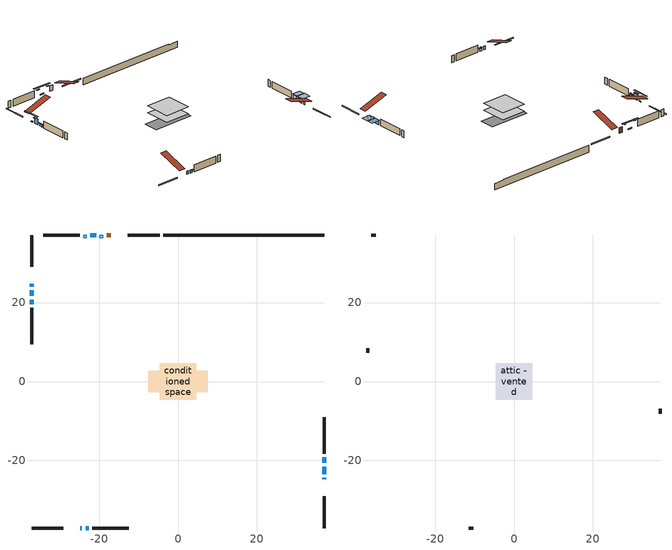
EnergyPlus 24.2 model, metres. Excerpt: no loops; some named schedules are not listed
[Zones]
conditioned space
 floor adiabatic (AdiabaticFloorConstruction): -4.67,-4.67 -4.67,4.67 4.67,4.67 4.67,-4.67 z0.43
 floor foundation (Slab1 construction): -7.54,-2.68 -7.54,2.68 7.54,2.68 7.54,-2.68 z-2.01
 wall outside (RimJoist1 construction): -4.67,37.1 -12.74,37.1 / -37.1,-37.1 -29.03,-37.1 / -37.1,37.1 -37.1,29.03 / 37.1,-37.1 37.1,-29.03 z0.43:0.73
 wall outside (AdiabaticWallConstruction 1): -16.98,37.1 -18.06,37.1 z0.43:2.46
 wall outside (AdiabaticWallConstruction): 37.1,-24.8 37.1,-24.37 / -24.8,-37.1 -24.33,-37.1 z0.43:1.65; -20.68,37.1 -22.26,37.1 / -37.1,24.8 -37.1,24 z0.43:0.81; 37.1,-23.44 37.1,-21.56 / 37.1,-20.63 37.1,-19.21 z0.43:1.85; -23.4,-37.1 -22.59,-37.1 / -37.1,20.73 -37.1,19.56 z0.43:1.35; -37.1,23.08 -37.1,21.65 z0.43:2.41
 wall outside (Wall1 construction): -24.84,37.1 -34.07,37.1 / -21.66,-37.1 -12.43,-37.1 / -37.1,18.63 -37.1,9.4 / 37.1,-18.28 37.1,-9.04 z0.43:2.87
 wall foundation (FoundationWall1 construction): -3.74,37.1,-2.01 -3.74,37.1,0.43 33.01,37.1,0.43 33.01,37.1,0.21 37.1,37.1,0.21 37.1,37.1,-2.01
 window (WindowConstruction 5): 37.1,-24.79 37.1,-24.37 z0.43:1.65
 window (WindowConstruction 7): -20.68,37.1 -22.26,37.1 z0.43:0.81
 window (WindowConstruction 8): -37.1,24.79 -37.1,24.01 z0.43:0.81
 window (WindowConstruction 6): -24.79,-37.1 -24.33,-37.1 z0.43:1.65
 window (WindowConstruction): 37.1,-23.44 37.1,-21.56 z0.43:1.85
 window (WindowConstruction 1): -23.4,-37.1 -22.59,-37.1 z0.43:1.34
 window (WindowConstruction 2): 37.1,-20.63 37.1,-19.21 z0.43:1.85
 window (WindowConstruction 3): -37.1,23.08 -37.1,21.65 z0.43:2.41
 window (WindowConstruction 4): -37.1,20.72 -37.1,19.56 z0.43:1.34
 door (Door): -16.98,37.1 -18.06,37.1 z0.43:2.46
 ceiling adiabatic (AdiabaticFloorConstruction): 4.67,-4.67 4.67,4.67 -4.67,4.67 -4.67,-4.67 z0.43
 roof outside (AdiabaticRoofConstruction): -19.76,37.1,2.87 -19.76,36.37,3.11 -18.99,36.37,3.11 -18.99,37.1,2.87; -23.91,37.1,2.87 -23.91,36.42,3.1 -23.19,36.42,3.1 -23.19,37.1,2.87
 skylight (SkylightConstruction 1): -19.75,37.1,2.87 -19.75,36.38,3.11 -18.99,36.38,3.11 -18.99,37.1,2.87
 skylight (SkylightConstruction): -23.91,37.1,2.87 -23.91,36.42,3.1 -23.19,36.42,3.1 -23.19,37.1,2.87
attic - vented
 floor to conditioned space (Floor1 construction Reversed): -4.64,-4.64 -4.64,4.64 4.64,4.64 4.64,-4.64 z2.87
 wall outside (Wall2 construction): -35,37.1 -36.17,37.1 / -11.5,-37.1 -10.32,-37.1 / -37.1,8.47 -37.1,7.3 / 37.1,-8.12 37.1,-6.94 z0.43:2.87
 roof outside (Roof1 construction): -16.05,37.1,2.87 -16.05,28.07,5.88 -13.67,28.07,5.88 -13.67,37.1,2.87; -25.72,-37.1,2.87 -25.72,-28.07,5.88 -28.1,-28.07,5.88 -28.1,-37.1,2.87; -37.1,25.72,2.87 -28.07,25.72,5.88 -28.07,28.1,5.88 -37.1,28.1,2.87; 37.1,-25.72,2.87 28.07,-25.72,5.88 28.07,-28.1,5.88 37.1,-28.1,2.87
shading: -24.9,37.1 -18.04,37.1 -18.04,37.51 -24.9,37.51 z3.45; -37.1,21.37 -37.1,27.43 -37.51,27.43 -37.51,21.37 z3.45; 37.1,-21.26 37.1,-23.74 40.15,-23.74 40.15,-21.26 z2.15; -22.39,-37.1 -23.6,-37.1 -23.6,-37.51 -22.39,-37.51 z1.55; 37.1,-18.91 37.1,-20.93 40.15,-20.93 40.15,-18.91 z2.15; -37.1,21.45 -37.1,23.28 -37.51,23.28 -37.51,21.45 z2.61; -37.1,19.36 -37.1,20.93 -37.51,20.93 -37.51,19.36 z1.55
[Building]
Building 1: Terrain=Suburbs
[Site:Location]
London AP_ON: Latitude {deg}=43.03; Longitude {deg}=-81.15; Time Zone {hr}=-5; Elevation {m}=278; Keep Site Location Information=Yes
[Site:GroundTemperature:Shallow]
3.98693, 1.93205, 1.76749, 2.74264, 6.6573, 10.5537, 13.9317, 16.0716, 16.2534, 14.513, 11.2211, 7.44421
[Site:WaterMainsTemperature]
Calculation Method=Schedule; Temperature Schedule=mains temperature schedule
[Material] Roughness=Rough; Thermal Absorptance=0.9
Name | Thickness {m} | Conductivity {W/m-K} | Density {kg/m3} | Specific Heat {J/kg-K} | Solar Absorptance | Visible Absorptance
asphalt or fiberglass shingles | 0.00635 | 0.162714 | 1121.4 | 1465.45 | 0.4 | 0.4
asphalt or fiberglass shingles 1 | 0.00635 | 0.162714 | 1121.4 | 1465.45 | 0.7 | 0.7
ceiling loosefill ins | 0.169333 | 0.0480833 | 16.02 | 1046.75 | 0.7 | 0.7
ceiling stud and cavity | 0.1397 | 0.448225 | 65.682 | 1177.47 | 0.7 | 0.7
concrete 4.0 in. | 0.1016 | 1.803125 | 2242.8 | 837.4 | 0.7 | 0.7
concrete 8.0 in. | 0.2032 | 1.803125 | 2242.8 | 837.4 | 0.7 | 0.7
door material | 0.04445 | 0.0639163 | 512.64 | 1214.23 | 0.7 | 0.7
exterior vertical ins | 0.0460229 | 0.029427 | 32.04 | 1214.23 | 0.7 | 0.7
floor covering | 0.0127 | 0.0433444 | 54.468 | 1339.84 | 0.6 | 0.6
floor rigid ins; roof rigid ins; wall rigid ins | 0.512978 | 0.029427 | 32.04 | 1214.23 | 0.7 | 0.7
floor stud and cavity | 0.1397 | 1.75129 | 37.0049 | 1207.88 | 0.7 | 0.7
furniture material conditioned space 1 | 0.1524 | 0.115458 | 640.8 | 1214.23 | 0.6 | 0.6
gypsum board | 0.0127 | 0.160291 | 801 | 837.4 | 0.6 | 0.6
gypsum board 1 | 0.0127 | 0.160291 | 801 | 837.4 | 0.7 | 0.7
osb sheathing 0.5 in. | 0.0127 | 0.115458 | 512.64 | 1214.23 | 0.7 | 0.7
osb sheathing 0.75 in. | 0.01905 | 0.115458 | 512.64 | 1214.23 | 0.7 | 0.7
osb sheathing 2.0 in. | 0.0508 | 0.115458 | 512.64 | 1214.23 | 0.7 | 0.7
rim joist rigid ins | 0.051816 | 0.029427 | 32.04 | 1214.23 | 0.7 | 0.7
rim joist stud and cavity | 0.0508 | 0.0498635 | 125.044 | 1163.47 | 0.6 | 0.6
roof stud and cavity | 0.18415 | 1.78685 | 37.0049 | 1207.88 | 0.6 | 0.6
wall stud and cavity | 0.1397 | 0.0817921 | 139.0536 | 1170.24 | 0.7 | 0.7
wall stud and cavity 1 | 0.0889 | 6.1454 | 50.32683 | 1063.81 | 0.6 | 0.6
wall stud and cavity 2 | 0.0889 | 0.380278 | 52.3479 | 1209.89 | 0.7 | 0.7
wall stud and cavity 3 | 0.0889 | 0.391764 | 83.0341 | 1211.67 | 0.7 | 0.7
wood siding | 0.0254 | 0.102417 | 544.68 | 1172.36 | 0.4 | 0.4
wood siding 1 | 0.00254 | 0.102417 | 544.68 | 1172.36 | 0.4 | 0.4
wood siding 2; wood siding 3; wood siding 4 | 0.0254 | 0.102417 | 544.68 | 1172.36 | 0.7 | 0.7
[WindowMaterial:SimpleGlazingSystem]
Name | U-Factor {W/m2-K} | Solar Heat Gain Coefficient
SkylightMaterial | 3.45756 | 0.6803
SkylightMaterial 1 | 3.33451 | 0.6892
WindowMaterial | 2.90827 | 0.64
WindowMaterial 1 | 3.029213 | 0.5
WindowMaterial 2 | 2.91963 | 0.62
WindowMaterial 3 | 2.992306 | 0.57
WindowMaterial 4 | 3.00026 | 0.54
WindowMaterial 5 | 3.145612 | 0.44
WindowMaterial 6 | 2.98209 | 0.6
WindowMaterial 7 | 3.06442 | 0.37
[Construction]
AdiabaticFloorConstruction: floor stud and cavity, floor rigid ins, osb sheathing 0.75 in., floor covering
AdiabaticRoofConstruction: asphalt or fiberglass shingles 1, roof rigid ins, osb sheathing 0.75 in., roof stud and cavity
AdiabaticWallConstruction: wood siding 3, wall rigid ins, wall stud and cavity 2, gypsum board
AdiabaticWallConstruction 1: wood siding 4, wall rigid ins, wall stud and cavity 2, gypsum board
Door: door material
Floor1 construction Reversed: gypsum board, ceiling stud and cavity, ceiling loosefill ins
FoundationWall1 construction: concrete 8.0 in., gypsum board 1
furniture construction conditioned space 1: furniture material conditioned space 1
PartitionWallConstruction: gypsum board, wall stud and cavity 3, gypsum board
RimJoist1 construction: wood siding 2, rim joist rigid ins, osb sheathing 2.0 in., rim joist stud and cavity
Roof1 construction: asphalt or fiberglass shingles
SkylightConstruction: SkylightMaterial
SkylightConstruction 1: SkylightMaterial 1
Slab1 construction: concrete 4.0 in.
Wall1 construction: wood siding, osb sheathing 0.5 in., wall stud and cavity, gypsum board
Wall2 construction: wood siding 1, wall stud and cavity 1
WindowConstruction: WindowMaterial
WindowConstruction 1: WindowMaterial 1
WindowConstruction 2: WindowMaterial 2
WindowConstruction 3: WindowMaterial 3
WindowConstruction 4: WindowMaterial 4
WindowConstruction 5: WindowMaterial 5
WindowConstruction 6: WindowMaterial 6
WindowConstruction 7; WindowConstruction 8: WindowMaterial 7
[Zone] Multiplier=1; Part of Total Floor Area=Yes
Name | Volume {m3}
attic - vented | 42.8057
conditioned space | 428.5
[Space]
Name | Zone | Volume {m3}
attic - vented 1 | attic - vented | 42.8057
conditioned space 1 | conditioned space | 428.5
[ZoneInfiltration:EffectiveLeakageArea]
infil attic - vented 1: Zone or Space=attic - vented 1; Schedule=Always On Discrete; Effective Air Leakage Area {cm2}=3750.67; Stack Coefficient=0.000378942; Wind Coefficient=1.31524e-05
[ZoneMixing]
whole house fan mix: Zone or Space=attic - vented; Schedule=Always On Continuous; Design Flow Rate Calculation Method=Flow/Zone; Design Flow Rate {m3/s}=0; Source Zone or Space=conditioned space
[SurfaceProperty:ExposedFoundationPerimeter]
Slab1: Exposed Perimeter Calculation Method=TotalExposedPerimeter; Total Exposed Perimeter {m}=40.843
[InternalMass] Zone or ZoneList=conditioned space; Space or SpaceList=conditioned space 1
Name | Construction | Surface Area {m2}
furniture mass conditioned space 1 | furniture construction conditioned space 1 | 67.0961
partition wall mass | PartitionWallConstruction | 167.74
[Lights]
interior lighting: Zone or ZoneList or Space or SpaceList=conditioned space 1; Schedule=interior lighting schedule; Design Level Calculation Method=LightingLevel; Lighting Level {W}=343.2; Return Air Fraction=0; Fraction Radiant=0.6; Fraction Visible=0.2; Fraction Replaceable=1
[People]
occupants: Zone or ZoneList or Space or SpaceList=conditioned space 1; Number of People Schedule=occupants schedule; Number of People Calculation Method=People; Number of People=3; Fraction Radiant=0.314171; Sensible Heat Fraction=0.56303; Activity Level Schedule=occupants activity schedule; Carbon Dioxide Generation Rate {m3/s-W}=0; Enable ASHRAE 55 Comfort Warnings=No; Mean Radiant Temperature Calculation Type=EnclosureAveraged
[ElectricEquipment] Zone or ZoneList or Space or SpaceList=conditioned space 1; Design Level Calculation Method=EquipmentLevel
Name | Schedule | Design Level {W} | Fraction Latent | Fraction Radiant | Fraction Lost
clothes dryer | clothes dryer schedule | 140.772 | 0.015 | 0.081 | 0.85
clothes washer | clothes washer schedule | 32.1985 | 0.03 | 0.162 | 0.7
cooking range | cooking range schedule | 215.147 | 0.08 | 0.432 | 0.2
dishwasher | dishwasher schedule | 66.8632 | 0.3 | 0.18 | 0.4
fridge | fridge schedule | 72.9452 | 0 | 0.6 | 0
mech vent house fan | mech vent house fan schedule | 6.275 | 0 | 0 | 1
mech vent house fan cfis | mech vent house fan cfis schedule | 0 | 0 | 0 | 0
misc plug loads | misc plug loads schedule | 494.7 | 0.045 | 0.513 | 0.1
whole house fan | Always On Discrete | 0 | 0 | 0 | 1
[OtherEquipment] Zone or ZoneList or Space or SpaceList=conditioned space 1; Design Level Calculation Method=EquipmentLevel
Name | Fuel Type | Schedule | Design Level {W} | Fraction Latent | Fraction Radiant | Fraction Lost
clothes dryer 1 | Electricity | clothes dryer schedule | 0 | 0.015 | 0.081 | 0.85
cooking range 1 | Electricity | cooking range schedule | 0 | 0.08 | 0.432 | 0.2
general water use latent | None | general water use schedule | 62.594 | 1 | 0 | 0
general water use sensible | None | general water use schedule | -61.6891 | 0 | 0.6 | 0
mech vent house fan latent load | None | Always On Discrete | 0 | 1 | 0 | 0
mech vent house fan sensible load | None | Always On Discrete | 0 | 0 | 0 | 0
water heater energy adjustment1 | NaturalGas | Always On Discrete | 0.01 | 0 | 0 | 1
[ZoneInfiltration:DesignFlowRate] Zone or ZoneList or Space or SpaceList=conditioned space 1; Schedule=Always On Discrete; Design Flow Rate Calculation Method=Flow/Zone; Design Flow Rate {m3/s}=0
infil flow; natural vent flow; whole house fan flow
[AvailabilityManager:Scheduled]
central ac and furnace airloop Availability Manager: Schedule=Always On Discrete
[Foundation:Kiva]
Foundation Kiva 1: Initial Indoor Air Temperature {C}=18; Wall Height Above Grade {m}=0.429981; Wall Depth Below Slab {m}=0.2032; Custom Block Material Name 1=exterior vertical ins; Custom Block Depth 1 {m}=2.43998; Custom Block X Position 1 {m}=0.2159; Custom Block Z Position 1 {m}=0
[Foundation:Kiva:Settings]
Soil Conductivity {W/m-K}=0.849921; Soil Density {kg/m3}=1842.3; Soil Specific Heat {J/kg-K}=418.7; Ground Solar Absorptivity=0.9; Ground Thermal Absorptivity=0.9; Ground Surface Roughness {m}=0.03; Far-Field Width {m}=40; Deep-Ground Boundary Condition=ZeroFlux; Deep-Ground Depth {m}=40; Minimum Cell Dimension {m}=0.2; Maximum Cell Growth Coefficient=3; Simulation Timestep=Timestep
[Exterior:Lights]
exterior lighting: Schedule=exterior lighting schedule; Design Level {W}=75.6
[EnergyManagementSystem:GlobalVariable]
central_ac_and_furnace_airloop_Fan_RTF
infil_program_Qfan
infil_program_Qinf
natural_vent_program_Qnv
natural_vent_program_Qwhf
[EnergyManagementSystem:Sensor]
Name | Output:Variable or Output:Meter Index Key | Output:Variable or Output:Meter
airflow_gain | infil flow | Infiltration Sensible Heat Gain Energy
airflow_gain_1 | natural vent flow | Infiltration Sensible Heat Gain Energy
airflow_gain_2 | whole house fan flow | Infiltration Sensible Heat Gain Energy
airflow_loss | infil flow | Infiltration Sensible Heat Loss Energy
airflow_loss_1 | natural vent flow | Infiltration Sensible Heat Loss Energy
airflow_loss_2 | whole house fan flow | Infiltration Sensible Heat Loss Energy
clg_load_cond |  | Cooling:EnergyTransfer:Zone:CONDITIONED SPACE
clg_sp_s; clg_sp_s_1 | cooling setpoint | Schedule Value
clothes_dryer_exhaust_0_sch_s | clothes dryer exhaust 0 schedule | Schedule Value
cool_season | cooling season schedule | Schedule Value
htg_load_cond |  | Heating:EnergyTransfer:Zone:CONDITIONED SPACE
htg_sp_s; htg_sp_s_1 | heating setpoint | Schedule Value
ig_ee_conv | clothes dryer | Electric Equipment Convective Heating Energy
ig_ee_conv_2 | cooking range | Electric Equipment Convective Heating Energy
ig_ee_conv_4 | fridge | Electric Equipment Convective Heating Energy
ig_ee_conv_5 | misc plug loads | Electric Equipment Convective Heating Energy
ig_ee_conv_6 | whole house fan | Electric Equipment Convective Heating Energy
ig_ee_rad | clothes dryer | Electric Equipment Radiant Heating Energy
ig_ee_rad_2 | cooking range | Electric Equipment Radiant Heating Energy
ig_ee_rad_4 | fridge | Electric Equipment Radiant Heating Energy
ig_ee_rad_5 | misc plug loads | Electric Equipment Radiant Heating Energy
ig_ee_rad_6 | whole house fan | Electric Equipment Radiant Heating Energy
ig_lgt_conv | interior lighting | Lights Convective Heating Energy
ig_lgt_rad | interior lighting | Lights Radiant Heating Energy
ig_lgt_vis | interior lighting | Lights Visible Radiation Heating Energy
ig_oe_conv | clothes dryer 1 | Other Equipment Convective Heating Energy
ig_oe_conv_1 | cooking range 1 | Other Equipment Convective Heating Energy
ig_oe_conv_2 | general water use latent | Other Equipment Convective Heating Energy
ig_oe_conv_3 | general water use sensible | Other Equipment Convective Heating Energy
ig_oe_conv_4 | water heater energy adjustment1 | Other Equipment Convective Heating Energy
ig_oe_rad | clothes dryer 1 | Other Equipment Radiant Heating Energy
ig_oe_rad_1 | cooking range 1 | Other Equipment Radiant Heating Energy
ig_oe_rad_2 | general water use latent | Other Equipment Radiant Heating Energy
ig_oe_rad_3 | general water use sensible | Other Equipment Radiant Heating Energy
ig_oe_rad_4 | water heater energy adjustment1 | Other Equipment Radiant Heating Energy
ig_ppl_conv | occupants | People Convective Heating Energy
ig_ppl_rad | occupants | People Radiant Heating Energy
im_conv | furniture mass conditioned space 1 | Surface Inside Face Convection Heat Gain Energy
im_conv_1 | partition wall mass | Surface Inside Face Convection Heat Gain Energy
im_ig | furniture mass conditioned space 1 | Surface Inside Face Internal Gains Radiation Heat Gain Energy
im_ig_1 | partition wall mass | Surface Inside Face Internal Gains Radiation Heat Gain Energy
im_lgt | furniture mass conditioned space 1 | Surface Inside Face Lights Radiation Heat Gain Energy
im_lgt_1 | partition wall mass | Surface Inside Face Lights Radiation Heat Gain Energy
im_sol | furniture mass conditioned space 1 | Surface Inside Face Solar Radiation Heat Gain Energy
im_sol_1 | partition wall mass | Surface Inside Face Solar Radiation Heat Gain Energy
im_surf | furniture mass conditioned space 1 | Surface Inside Face Net Surface Thermal Radiation Heat Gain Energy
im_surf_1 | partition wall mass | Surface Inside Face Net Surface Thermal Radiation Heat Gain Energy
mv_conv | mech vent house fan | Electric Equipment Convective Heating Energy
mv_conv_1 | mech vent house fan cfis | Electric Equipment Convective Heating Energy
mv_conv_2 | mech vent house fan latent load | Other Equipment Convective Heating Energy
mv_conv_3 | mech vent house fan sensible load | Other Equipment Convective Heating Energy
mv_rad | mech vent house fan | Electric Equipment Radiant Heating Energy
mv_rad_1 | mech vent house fan cfis | Electric Equipment Radiant Heating Energy
mv_rad_2 | mech vent house fan latent load | Other Equipment Radiant Heating Energy
mv_rad_3 | mech vent house fan sensible load | Other Equipment Radiant Heating Energy
natural_vent_s | natural vent schedule | Schedule Value
out_pb_s |  | Site Outdoor Air Barometric Pressure
out_wt_s |  | Site Outdoor Air Humidity Ratio
site_vw_s |  | Site Wind Speed
ss_back_out | Window1 | Surface Window Shortwave from Zone Back Out Window Heat Transfer Rate
ss_back_out_1 | Window10 | Surface Window Shortwave from Zone Back Out Window Heat Transfer Rate
ss_back_out_10 | Window9 | Surface Window Shortwave from Zone Back Out Window Heat Transfer Rate
ss_back_out_2 | Window11 | Surface Window Shortwave from Zone Back Out Window Heat Transfer Rate
ss_back_out_3 | Window13 | Surface Window Shortwave from Zone Back Out Window Heat Transfer Rate
ss_back_out_4 | Window3 | Surface Window Shortwave from Zone Back Out Window Heat Transfer Rate
ss_back_out_5 | Window4 | Surface Window Shortwave from Zone Back Out Window Heat Transfer Rate
ss_back_out_6 | Window5 | Surface Window Shortwave from Zone Back Out Window Heat Transfer Rate
ss_back_out_7 | Window6 | Surface Window Shortwave from Zone Back Out Window Heat Transfer Rate
ss_back_out_8 | Window7 | Surface Window Shortwave from Zone Back Out Window Heat Transfer Rate
ss_back_out_9 | Window8 | Surface Window Shortwave from Zone Back Out Window Heat Transfer Rate
ss_conv | Door1 | Surface Inside Face Convection Heat Gain Energy
ss_conv_1 | Window1 | Surface Inside Face Convection Heat Gain Energy
ss_conv_10 | Window8 | Surface Inside Face Convection Heat Gain Energy
ss_conv_11 | Window9 | Surface Inside Face Convection Heat Gain Energy
ss_conv_2 | Window10 | Surface Inside Face Convection Heat Gain Energy
ss_conv_3 | Window11 | Surface Inside Face Convection Heat Gain Energy
ss_conv_4 | Window13 | Surface Inside Face Convection Heat Gain Energy
ss_conv_5 | Window3 | Surface Inside Face Convection Heat Gain Energy
ss_conv_6 | Window4 | Surface Inside Face Convection Heat Gain Energy
ss_conv_7 | Window5 | Surface Inside Face Convection Heat Gain Energy
ss_conv_8 | Window6 | Surface Inside Face Convection Heat Gain Energy
ss_conv_9 | Window7 | Surface Inside Face Convection Heat Gain Energy
ss_ig | Door1 | Surface Inside Face Internal Gains Radiation Heat Gain Energy
ss_ig_1 | Window1 | Surface Inside Face Internal Gains Radiation Heat Gain Energy
ss_ig_10 | Window8 | Surface Inside Face Internal Gains Radiation Heat Gain Energy
ss_ig_11 | Window9 | Surface Inside Face Internal Gains Radiation Heat Gain Energy
ss_ig_2 | Window10 | Surface Inside Face Internal Gains Radiation Heat Gain Energy
ss_ig_3 | Window11 | Surface Inside Face Internal Gains Radiation Heat Gain Energy
ss_ig_4 | Window13 | Surface Inside Face Internal Gains Radiation Heat Gain Energy
ss_ig_5 | Window3 | Surface Inside Face Internal Gains Radiation Heat Gain Energy
ss_ig_6 | Window4 | Surface Inside Face Internal Gains Radiation Heat Gain Energy
ss_ig_7 | Window5 | Surface Inside Face Internal Gains Radiation Heat Gain Energy
ss_ig_8 | Window6 | Surface Inside Face Internal Gains Radiation Heat Gain Energy
ss_ig_9 | Window7 | Surface Inside Face Internal Gains Radiation Heat Gain Energy
ss_lgt | Door1 | Surface Inside Face Lights Radiation Heat Gain Energy
ss_sol | Door1 | Surface Inside Face Solar Radiation Heat Gain Energy
ss_surf | Door1 | Surface Inside Face Net Surface Thermal Radiation Heat Gain Energy
ss_surf_1 | Window1 | Surface Inside Face Net Surface Thermal Radiation Heat Gain Energy
ss_surf_10 | Window8 | Surface Inside Face Net Surface Thermal Radiation Heat Gain Energy
ss_surf_11 | Window9 | Surface Inside Face Net Surface Thermal Radiation Heat Gain Energy
ss_surf_2 | Window10 | Surface Inside Face Net Surface Thermal Radiation Heat Gain Energy
ss_surf_3 | Window11 | Surface Inside Face Net Surface Thermal Radiation Heat Gain Energy
ss_surf_4 | Window13 | Surface Inside Face Net Surface Thermal Radiation Heat Gain Energy
ss_surf_5 | Window3 | Surface Inside Face Net Surface Thermal Radiation Heat Gain Energy
ss_surf_6 | Window4 | Surface Inside Face Net Surface Thermal Radiation Heat Gain Energy
ss_surf_7 | Window5 | Surface Inside Face Net Surface Thermal Radiation Heat Gain Energy
ss_surf_8 | Window6 | Surface Inside Face Net Surface Thermal Radiation Heat Gain Energy
ss_surf_9 | Window7 | Surface Inside Face Net Surface Thermal Radiation Heat Gain Energy
ss_trans_in | Window1 | Surface Window Transmitted Solar Radiation Rate
ss_trans_in_1 | Window10 | Surface Window Transmitted Solar Radiation Rate
ss_trans_in_10 | Window9 | Surface Window Transmitted Solar Radiation Rate
ss_trans_in_2 | Window11 | Surface Window Transmitted Solar Radiation Rate
ss_trans_in_3 | Window13 | Surface Window Transmitted Solar Radiation Rate
ss_trans_in_4 | Window3 | Surface Window Transmitted Solar Radiation Rate
ss_trans_in_5 | Window4 | Surface Window Transmitted Solar Radiation Rate
ss_trans_in_6 | Window5 | Surface Window Transmitted Solar Radiation Rate
ss_trans_in_7 | Window6 | Surface Window Transmitted Solar Radiation Rate
ss_trans_in_8 | Window7 | Surface Window Transmitted Solar Radiation Rate
ss_trans_in_9 | Window8 | Surface Window Transmitted Solar Radiation Rate
ss_trans_out | Window1 | Surface Inside Face Initial Transmitted Diffuse Transmitted Out Window Solar Radiation Rate
ss_trans_out_1 | Window10 | Surface Inside Face Initial Transmitted Diffuse Transmitted Out Window Solar Radiation Rate
ss_trans_out_10 | Window9 | Surface Inside Face Initial Transmitted Diffuse Transmitted Out Window Solar Radiation Rate
ss_trans_out_2 | Window11 | Surface Inside Face Initial Transmitted Diffuse Transmitted Out Window Solar Radiation Rate
ss_trans_out_3 | Window13 | Surface Inside Face Initial Transmitted Diffuse Transmitted Out Window Solar Radiation Rate
ss_trans_out_4 | Window3 | Surface Inside Face Initial Transmitted Diffuse Transmitted Out Window Solar Radiation Rate
ss_trans_out_5 | Window4 | Surface Inside Face Initial Transmitted Diffuse Transmitted Out Window Solar Radiation Rate
ss_trans_out_6 | Window5 | Surface Inside Face Initial Transmitted Diffuse Transmitted Out Window Solar Radiation Rate
ss_trans_out_7 | Window6 | Surface Inside Face Initial Transmitted Diffuse Transmitted Out Window Solar Radiation Rate
ss_trans_out_8 | Window7 | Surface Inside Face Initial Transmitted Diffuse Transmitted Out Window Solar Radiation Rate
ss_trans_out_9 | Window8 | Surface Inside Face Initial Transmitted Diffuse Transmitted Out Window Solar Radiation Rate
s_conv | Floor1 | Surface Inside Face Convection Heat Gain Energy
s_conv_1 | FoundationWall1 | Surface Inside Face Convection Heat Gain Energy
s_conv_10 | Wall1:180 | Surface Inside Face Convection Heat Gain Energy
s_conv_11 | Wall1:270 | Surface Inside Face Convection Heat Gain Energy
s_conv_12 | Wall1:90 | Surface Inside Face Convection Heat Gain Energy
s_conv_2 | inferred conditioned ceiling | Surface Inside Face Convection Heat Gain Energy
s_conv_3 | inferred conditioned floor | Surface Inside Face Convection Heat Gain Energy
s_conv_4 | RimJoist1:0 | Surface Inside Face Convection Heat Gain Energy
s_conv_5 | RimJoist1:180 | Surface Inside Face Convection Heat Gain Energy
s_conv_6 | RimJoist1:270 | Surface Inside Face Convection Heat Gain Energy
s_conv_7 | RimJoist1:90 | Surface Inside Face Convection Heat Gain Energy
s_conv_8 | Slab1 | Surface Inside Face Convection Heat Gain Energy
s_conv_9 | Wall1:0 | Surface Inside Face Convection Heat Gain Energy
s_ig | Floor1 | Surface Inside Face Internal Gains Radiation Heat Gain Energy
s_ig_1 | FoundationWall1 | Surface Inside Face Internal Gains Radiation Heat Gain Energy
s_ig_10 | Wall1:180 | Surface Inside Face Internal Gains Radiation Heat Gain Energy
s_ig_11 | Wall1:270 | Surface Inside Face Internal Gains Radiation Heat Gain Energy
s_ig_12 | Wall1:90 | Surface Inside Face Internal Gains Radiation Heat Gain Energy
s_ig_2 | inferred conditioned ceiling | Surface Inside Face Internal Gains Radiation Heat Gain Energy
s_ig_3 | inferred conditioned floor | Surface Inside Face Internal Gains Radiation Heat Gain Energy
s_ig_4 | RimJoist1:0 | Surface Inside Face Internal Gains Radiation Heat Gain Energy
s_ig_5 | RimJoist1:180 | Surface Inside Face Internal Gains Radiation Heat Gain Energy
s_ig_6 | RimJoist1:270 | Surface Inside Face Internal Gains Radiation Heat Gain Energy
s_ig_7 | RimJoist1:90 | Surface Inside Face Internal Gains Radiation Heat Gain Energy
s_ig_8 | Slab1 | Surface Inside Face Internal Gains Radiation Heat Gain Energy
s_ig_9 | Wall1:0 | Surface Inside Face Internal Gains Radiation Heat Gain Energy
s_lgt | Floor1 | Surface Inside Face Lights Radiation Heat Gain Energy
s_lgt_1 | FoundationWall1 | Surface Inside Face Lights Radiation Heat Gain Energy
s_lgt_10 | Wall1:180 | Surface Inside Face Lights Radiation Heat Gain Energy
s_lgt_11 | Wall1:270 | Surface Inside Face Lights Radiation Heat Gain Energy
s_lgt_12 | Wall1:90 | Surface Inside Face Lights Radiation Heat Gain Energy
